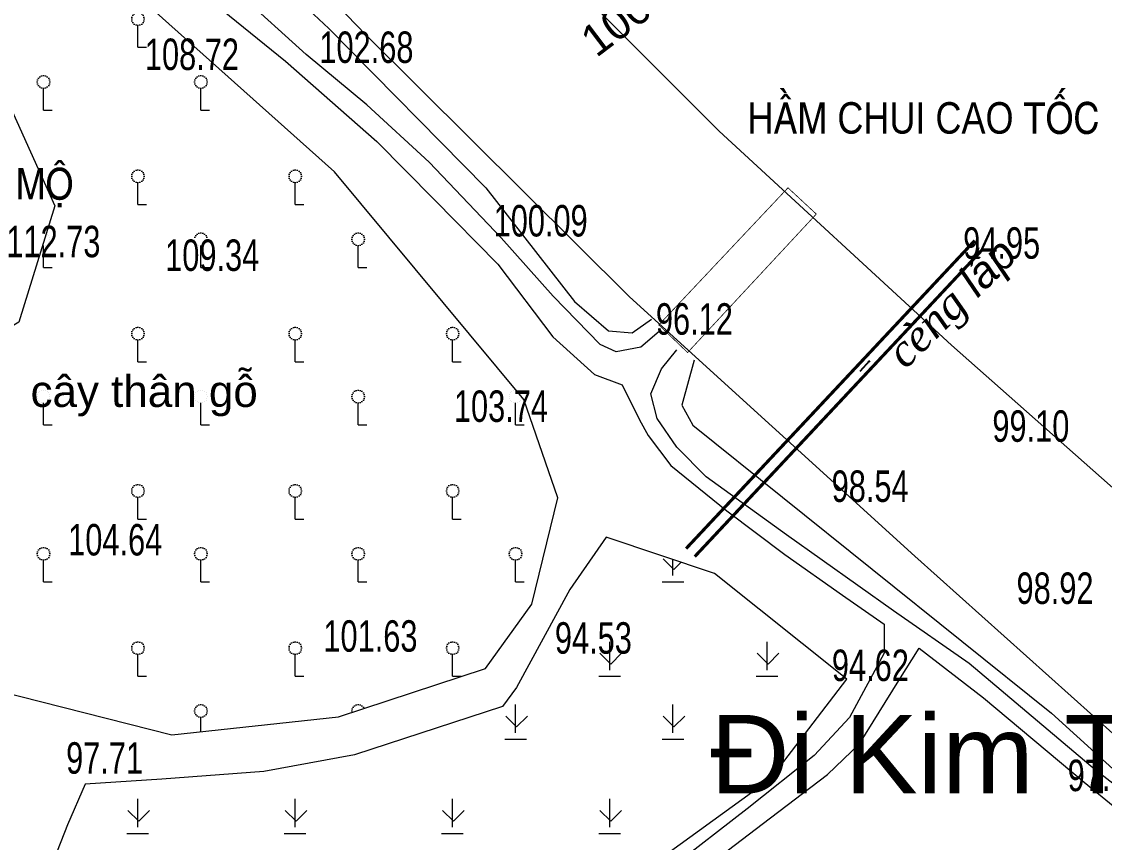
# Model space of a CAD drawing. Header units: metres. Extents: x 431006 to 434411, y 2469261 to 2473208.
# Drawn here: x 432751.2 to 432888.9, y 2471770.9 to 2471875.3 of the extents above; entities that cross this region are included whole.
import ezdxf
from ezdxf.enums import TextEntityAlignment as Align

# ---------------------------------------------------------------- set-up
doc = ezdxf.new("R2010")
doc.units = ezdxf.units.M
doc.header["$MEASUREMENT"] = 0
doc.linetypes.add('ACAD_ISO02W100', pattern=[15, 12, -3])
for name, color, linetype, lineweight in [('1', 8, 'Continuous', 18), ('CAO DO', 8, 'Continuous', 18), ('cau-ks', 8, 'Continuous', 18), ('cong-ks', 8, 'ACAD_ISO02W100', 18), ('duong be tong-ks', 8, 'Continuous', 18), ('duong nhua-ks', 8, 'Continuous', 18), ('ghi chu-ks', 8, 'Continuous', 18), ('GHICHUTHUYHE', 8, 'Continuous', 18), ('MH_DongMuc', 8, 'Continuous', 18), ('nha cua-ks', 8, 'Continuous', 18), ('ranh gioi thuc vat-ks', 8, 'RAO_T_VAT', 18), ('rao sat-ks', 8, 'RAO_T_GAI', 18), ('thuc vat-ks', 8, 'Continuous', 18)]:
    doc.layers.add(name, color=color, linetype=linetype, lineweight=lineweight)
doc.styles.add('ghi chu thuy he', font='')
doc.styles.add('ks_ten cong trinh', font='')
doc.styles.get("Standard").update_dxf_attribs({"font": 'arial.ttf'})
doc.styles.add('Style-STANDARD', font='STANDARD.shx')
doc.styles.add('textH', font='')
doc.styles.add('THUY', font='')
doc.styles.get('ghi chu thuy he').set_extended_font_data('.VnTime', italic=True)
doc.styles.get('ks_ten cong trinh').set_extended_font_data('.VnArial')
doc.styles.get('textH').set_extended_font_data('.VnArial NarrowH')
doc.styles.get('THUY').set_extended_font_data('.VnArial NarrowH')
doc.linetypes.add('RAO_T_GAI', pattern='A,1,[130,ltypeshp.shx,S=0.75,R=-45,X=0,Y=0],1,[130,ltypeshp.shx,S=0.75,R=45,X=-1,Y=0],6', length=8)
doc.linetypes.add('RAO_T_VAT', pattern='A,0,[133,ltypeshp.shx,S=0.34,R=0,X=-0.17,Y=0],-2,[133,ltypeshp.shx,S=0.08,R=0,X=0,Y=0],-1.5,[133,ltypeshp.shx,S=0.08,R=0,X=0,Y=0],-1.5,[133,ltypeshp.shx,S=0.08,R=0,X=0,Y=0],-2', length=7)
doc.dimstyles.get("Standard").update_dxf_attribs({"dimtxt": 0.18, "dimasz": 0.18, "dimexe": 0.18, "dimexo": 0.0625, "dimgap": 0.09, "dimtad": 0, "dimtih": 1, "dimtoh": 1, "dimdec": 4, "dimzin": 0, "dimdsep": 46, "dimtxsty": 'Standard', "dimcen": 0.09, "dimadec": 0, "dimazin": 0, "dimtfac": 1, "dimtdec": 4, "dimtofl": 0, "dimtmove": 0, "dimatfit": 3, "dimfxl": 1, "dimtolj": 1, "dimtzin": 0, "dimarcsym": 0})

# ---------------------------------------------------------------- blocks, each defined once
blk = doc.blocks.new('TerminatorOpen_0.5')
at = {"color": 0, "linetype": 'ByBlock', "lineweight": -2}
for q in [(-1, 0.25), (-1, 0), (-1, -0.25)]:
    blk.add_line((0, 0), q, dxfattribs=at)

msp = doc.modelspace()

# ---------------------------------------------------------------- hatches: boundary and pattern name
at = {"layer": 'thuc vat-ks'}
h = msp.add_hatch(dxfattribs=at)
h.set_pattern_fill('217B', color=9, scale=20, style=0, pattern_type=2)
h.set_pattern_definition([(0, (14.8, 7.6), (0, 20), [0, -20]), (0, (14.76, 7.848), (0, 20), [0, -20]), (0, (14.648, 8.07), (0, 20), [0, -20]), (0, (14.47, 8.248), (0, 20), [0, -20]), (0, (14.248, 8.36), (0, 20), [0, -20]), (0, (14, 8.4), (0, 20), [0, -20]), (0, (13.752, 8.36), (0, 20), [0, -20]), (0, (13.53, 8.248), (0, 20), [0, -20]), (0, (13.352, 8.07), (0, 20), [0, -20]), (0, (13.24, 7.848), (0, 20), [0, -20]), (0, (13.2, 7.6), (0, 20), [0, -20]), (0, (13.24, 7.352), (0, 20), [0, -20]), (0, (13.352, 7.13), (0, 20), [0, -20]), (0, (13.53, 6.952), (0, 20), [0, -20]), (0, (13.752, 6.84), (0, 20), [0, -20]), (0, (14, 6.8), (0, 20), [0, -20]), (0, (14.248, 6.84), (0, 20), [0, -20]), (0, (14.47, 6.952), (0, 20), [0, -20]), (0, (14.648, 7.13), (0, 20), [0, -20]), (0, (14.76, 7.352), (0, 20), [0, -20]), (0, (6.76, 15.352), (0, 20), [0, -20]), (0, (6.648, 15.13), (0, 20), [0, -20]), (0, (6.47, 14.952), (0, 20), [0, -20]), (0, (6.248, 14.84), (0, 20), [0, -20]), (0, (6, 14.8), (0, 20), [0, -20]), (0, (5.752, 14.84), (0, 20), [0, -20]), (0, (5.53, 14.952), (0, 20), [0, -20]), (0, (5.352, 15.13), (0, 20), [0, -20]), (0, (5.24, 15.352), (0, 20), [0, -20]), (0, (5.2, 15.6), (0, 20), [0, -20]), (0, (5.24, 15.848), (0, 20), [0, -20]), (0, (5.352, 16.07), (0, 20), [0, -20]), (0, (5.53, 16.248), (0, 20), [0, -20]), (0, (5.752, 16.36), (0, 20), [0, -20]), (0, (6, 16.4), (0, 20), [0, -20]), (0, (6.248, 16.36), (0, 20), [0, -20]), (0, (6.47, 16.248), (0, 20), [0, -20]), (0, (6.648, 16.07), (0, 20), [0, -20]), (0, (6.76, 15.848), (0, 20), [0, -20]), (0, (6.8, 15.6), (0, 20), [0, -20]), (0, (14, 4), (0, 20), [1.086, -18.914]), (0, (6, 12), (0, 20), [1.086, -18.914]), (90, (14, 4), (-20, 1e-15), [2.8, -17.2]), (90, (6, 12), (-20, 1e-15), [2.8, -17.2])])
h.paths.add_polyline_path([(432737.06, 2471793.01), (432770.3, 2471784.58), (432791.52, 2471786.88), (432810.19, 2471793.01), (432816.07, 2471801.19), (432819.39, 2471814.72), (432815.05, 2471827.23), (432791.01, 2471856.16), (432754.44, 2471888.88), (432741.65, 2471886.08), (432745.74, 2471873.31), (432755.46, 2471851.85), (432750.86, 2471837.04), (432745.74, 2471833.98), (432732.96, 2471840.11), (432728.87, 2471845.21), (432717.62, 2471840.11), (432681.82, 2471826.82), (432680.54, 2471819.42), (432710.27, 2471816.03), (432723.19, 2471812.98), (432727.86, 2471804.19), (432731.45, 2471797.02)])
h = msp.add_hatch(dxfattribs=at)
h.set_pattern_fill('222B', color=9, scale=20, style=0, pattern_type=2)
h.set_pattern_definition([(0, (12.62, 4), (0, 20), [2.76, -17.24]), (0, (4.59, 12), (0, 20), [2.76, -17.24]), (90, (14, 4.8), (-20, 1e-15), [3.6, -16.4]), (90, (5.97, 12.8), (-20, 1e-15), [3.6, -16.4]), (45, (14, 4.8), (0, 20.00000619), [1.952, -26.33228]), (45, (5.97, 12.8), (0, 20.00000619), [1.952, -26.33228]), (315, (12.62, 6.18), (20.00000619, 0), [1.952, -26.33228]), (315, (4.59, 14.18), (20.00000619, 0), [1.952, -26.33228])])
h.paths.add_polyline_path([(432812.33, 2471788.18), (432793.52, 2471782.03), (432782.02, 2471779.92), (432769.05, 2471778.95), (432759.32, 2471778.3), (432757.05, 2471773.12), (432751.71, 2471759.52), (432740.18, 2471741.28), (432735.86, 2471739.73), (432712.85, 2471739.42), (432712.96, 2471735.23), (432733.02, 2471729.82), (432740.22, 2471726.98), (432745.98, 2471727.42), (432751.95, 2471730.88), (432760.5, 2471736.07), (432772.85, 2471744.74), (432784.74, 2471745.63), (432796, 2471755.54), (432814.28, 2471758.68), (432830.01, 2471767.1), (432846.48, 2471779), (432856.12, 2471791.63), (432839.28, 2471805.1), (432825.53, 2471809.72), (432820.9, 2471803.07), (432814.14, 2471790.57)])

# ---------------------------------------------------------------- linework, layer by layer
at = {"layer": 'cau-ks', "color": 9, "lineweight": 0, "const_width": 0.1, "elevation": 95.81}
msp.add_lwpolyline([(432832.22, 2471836.7), (432848.64, 2471854.14), (432852.24, 2471850.8), (432835.88, 2471833.19)], close=True, dxfattribs=at)
at = {"layer": 'cong-ks', "color": 9, "ltscale": 0.05, "const_width": 0.4, "elevation": 94.24}
for points in [[(432835.69, 2471808.26), (432872.38, 2471847.43)], [(432836.79, 2471807.24), (432873.47, 2471846.41)]]:
    msp.add_lwpolyline(points, dxfattribs=at)
at = {"layer": 'duong be tong-ks', "color": 9, "linetype": 'Continuous', "lineweight": 0}
for points in [[(432770.52, 2471881.82), (432784.76, 2471870.25), (432796.39, 2471860.05), (432803.68, 2471852.66), (432811.76, 2471844.42), (432818.74, 2471835.19), (432824.05, 2471830.4), (432827.57, 2471829.07), (432829.76, 2471824.64), (432830.85, 2471822.62), (432833.74, 2471818.83), (432840.88, 2471813.05), (432848.24, 2471807.5), (432855.56, 2471802.35), (432860.85, 2471798.65), (432860.85, 2471794.94), (432856.44, 2471786.76), (432851.97, 2471781.95), (432843.44, 2471775.14), (432833.82, 2471767.71), (432828.08, 2471762.46), (432821.65, 2471756.63), (432813.45, 2471750), (432811.44, 2471748.38)], [(432832.28, 2471835.86), (432829.95, 2471833.86), (432826.78, 2471833.28), (432824.78, 2471834.2), (432818.78, 2471840.34), (432812.2, 2471847.79), (432803.03, 2471857.38), (432795.09, 2471864.68), (432787.39, 2471871.11), (432778.95, 2471878.76)], [(432898.6, 2471771.7), (432887.7, 2471780.11), (432871.67, 2471793.66), (432862.04, 2471800.35), (432848.45, 2471810), (432838.26, 2471817.39), (432834.51, 2471821.14), (432832.02, 2471824.79), (432831.21, 2471827.93), (432832.58, 2471831.12), (432834.51, 2471833.55)], [(432816.62, 2471746.37), (432818.08, 2471749.87), (432826.62, 2471757.54), (432837.5, 2471767.22), (432845.35, 2471773.21), (432853.68, 2471779.53), (432857.74, 2471783.42), (432862.72, 2471791.48), (432865.31, 2471795.59), (432873.48, 2471789.26), (432886.27, 2471778.54), (432898.44, 2471768.65)]]:
    msp.add_lwpolyline(points, dxfattribs=at)
at = {"layer": 'duong nhua-ks', "color": 9, "lineweight": 0}
for points in [[(432760.11, 2471909.72), (432795.02, 2471873.55), (432828.51, 2471840.26), (432864.75, 2471807.31), (432904.52, 2471771.67), (432953.54, 2471728.55), (432980.78, 2471705.96), (432995.13, 2471694.46), (432995.13, 2471694.46)], [(432805.53, 2471895.79), (432839.9, 2471861.36), (432869.43, 2471834.11), (432907.54, 2471800.39), (432952.9, 2471762.93), (432968.04, 2471751.49), (433014.6, 2471721.23)]]:
    msp.add_lwpolyline(points, dxfattribs=at)
at = {"layer": 'ranh gioi thuc vat-ks', "color": 9, "lineweight": 0, "ltscale": 3}
msp.add_lwpolyline([(432737.06, 2471793.01), (432770.3, 2471784.58), (432791.52, 2471786.88), (432810.19, 2471793.01), (432816.07, 2471801.19), (432819.39, 2471814.72), (432815.05, 2471827.23), (432791.01, 2471856.16), (432754.44, 2471888.88), (432741.65, 2471886.08), (432745.74, 2471873.31), (432755.46, 2471851.85), (432750.86, 2471837.04), (432745.74, 2471833.98), (432732.96, 2471840.11), (432728.87, 2471845.21), (432717.62, 2471840.11), (432681.82, 2471826.82), (432680.54, 2471819.42), (432710.27, 2471816.03), (432723.19, 2471812.98), (432727.86, 2471804.19), (432731.45, 2471797.02)], close=True, dxfattribs=at)
msp.add_lwpolyline([(432745.98, 2471727.42), (432751.95, 2471730.88), (432760.5, 2471736.07), (432772.85, 2471744.74), (432784.74, 2471745.63), (432796, 2471755.54), (432814.28, 2471758.68), (432830.01, 2471767.1), (432846.48, 2471779), (432856.12, 2471791.63), (432839.28, 2471805.1), (432825.53, 2471809.72), (432820.9, 2471803.07), (432814.14, 2471790.57), (432812.33, 2471788.18), (432793.52, 2471782.03), (432782.02, 2471779.92), (432769.05, 2471778.95), (432759.32, 2471778.3), (432757.05, 2471773.12), (432751.71, 2471759.52), (432740.18, 2471741.28)], dxfattribs=at)
at = {"layer": 'rao sat-ks', "color": 9, "lineweight": 0}
for points, elevation in [([(432686.7, 2471971.15), (432709.96, 2471957.16), (432735.21, 2471925.82), (432762.96, 2471899.96), (432790.27, 2471874.42), (432810.23, 2471854.15), (432821.52, 2471839.67), (432825.84, 2471835.96), (432828.83, 2471835.69), (432831.28, 2471837.42)], 99.86), ([(432836.71, 2471832.24), (432835.14, 2471826.51), (432836.53, 2471823.95), (432882.13, 2471787.31), (432912.99, 2471759.31), (432916.98, 2471753.83)], 96.64)]:
    msp.add_lwpolyline(points, dxfattribs=dict(at, elevation=elevation))

# ---------------------------------------------------------------- texts
at = {"layer": '1', "color": 9, "linetype": 'Continuous', "style": 'ks_ten cong trinh'}
msp.add_text('c©y th©n gç', height=4, dxfattribs=at).set_placement((432766.8, 2471826.27), align=Align.CENTER)
at = {"layer": '1', "color": 8, "linetype": 'Continuous', "style": 'ks_ten cong trinh'}
msp.add_text('§i Kim Thµnh', height=10, dxfattribs=at).set_placement((432881.06, 2471777.11), align=Align.CENTER)
at = {"layer": 'CAO DO', "color": 9, "lineweight": 0, "width": 0.7}
for s, p in [('108.72', (432766.89, 2471869.12, 108.72)), ('102.68', (432789.07, 2471870.02, 102.68)), ('100.09', (432811.22, 2471847.95, 100.08)), ('112.73', (432749.28, 2471845.31, 112.72)), ('94.95', (432870.91, 2471845.12, 94.95)), ('109.34', (432769.47, 2471843.57, 109.34)), ('96.12', (432831.85, 2471835.46, 96.11)), ('103.74', (432806.17, 2471824.37, 103.74)), ('99.10', (432874.62, 2471821.84, 99.1)), ('98.54', (432854.19, 2471814.19, 98.54)), ('104.64', (432757.14, 2471807.38, 104.64)), ('98.92', (432877.69, 2471801.22, 98.92)), ('101.63', (432789.58, 2471795.14, 101.63)), ('94.53', (432819.01, 2471794.89, 94.53)), ('94.62', (432854.22, 2471791.41, 94.62)), ('97.71', (432756.88, 2471779.63, 97.71)), ('97.25', (432884.19, 2471777.41, 97.25))]:
    msp.add_text(s, height=4, dxfattribs=at).set_placement(p)
at = {"layer": 'ghi chu-ks', "color": 9, "ltscale": 0.5, "style": 'textH'}
msp.add_text('khu mé', height=4, dxfattribs=at).set_placement((432739.52, 2471852.66))
at = {"layer": 'GHICHUTHUYHE', "color": 9, "insert": (432860.75, 2471833.8, 2.67), "char_height": 4, "attachment_point": 1, "rotation": 44.7971, "style": 'ghi chu thuy he'}
msp.add_mtext('cèng {\\fArial|b0|i1|c0|p34;lấp}', dxfattribs=at)
at = {"layer": 'MH_DongMuc', "color": 9, "lineweight": 0}
msp.add_text('100', height=4, rotation=37.0324, dxfattribs=at).set_placement((432826.79, 2471875.02, 100), align=Align.MIDDLE)
at = {"layer": 'nha cua-ks', "style": 'THUY'}
msp.add_text('hÇm chui cao tèc', height=4, dxfattribs=at).set_placement((432843.5, 2471861.03))

# ---------------------------------------------------------------- leaders
at = {"layer": 'cong-ks', "color": 9, "lineweight": 0}
msp.add_leader([(432859, 2471832.14), (432857.76, 2471830.76)], dimstyle='Standard', override={"dimtxt": 0.2, "dimasz": 0.2, "dimexe": 0.1, "dimexo": 0.1, "dimgap": 0.1, "dimtad": 0, "dimtih": 0, "dimtoh": 0, "dimzin": 1, "dimtxsty": 'Style-STANDARD', "dimadec": 4, "dimazin": 3, "dimatfit": 1, "dimldrblk": 'TerminatorOpen_0.5', "dimtolj": 0, "dimtzin": 11}, dxfattribs=at)

doc.saveas('drawing.dxf')
